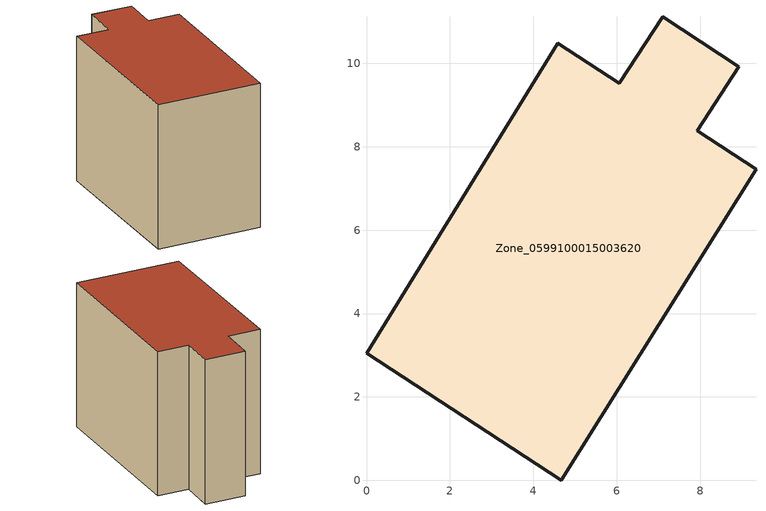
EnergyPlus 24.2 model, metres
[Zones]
Zone_0599100015003620
 floor ground (C_G): 4.67,0 0,3.05 4.59,10.48 6.06,9.52 7.1,11.12 8.93,9.92 7.93,8.38 9.34,7.46 z0.91
 wall outside (C_F): 7.93,8.38 8.93,9.92 7.1,11.12 6.06,9.52 4.59,10.48 0,3.05 4.67,0 9.34,7.46 7.93,8.38 z0.91:8.77
 roof outside (C_R): 4.67,0 9.34,7.46 7.93,8.38 8.93,9.92 7.1,11.12 6.06,9.52 4.59,10.48 0,3.05 z8.77
[BUILDING]
Pand.0599100015003620: North Axis=0; Terrain=City; Loads Convergence Tolerance Value=0.04; Temperature Convergence Tolerance Value=0.4; Solar Distribution=FullExterior; Maximum Number of Warmup Days=25; Minimum Number of Warmup Days=1
[Site:Location]
Rotterdam.The.Hague.AP_ZH_NLD Design_Conditions: Latitude=51.96; Longitude=4.45; Time Zone=1; Elevation=-4.5
[SITE:GROUNDTEMPERATURE:BUILDINGSURFACE]
18, 18, 18, 18, 18, 18, 18, 18, 18, 18, 18, 18
[MATERIAL] Thermal Absorptance=0.9; Solar Absorptance=0.7; Visible Absorptance=0.7
Name | Roughness | Thickness | Conductivity | Density | Specific Heat
G.TI.1965-1974 | MediumSmooth | 0.15 | 0.882353 | 540 | 1210
F.TI.1965-1974 | Rough | 0.3 | 0.697674 | 1920 | 840
R.TI.1965-1974 | MediumRough | 0.2 | 0.232558 | 1500 | 1000
[CONSTRUCTION]
C_G: G.TI.1965-1974
C_F: F.TI.1965-1974
C_R: R.TI.1965-1974
[ZONE]
Zone_0599100015003620: Type=1; Multiplier=1; Ceiling Height=Autocalculate; Volume=Autocalculate; Floor Area=autocalculate; Part of Total Floor Area=Yes
[ZONEINFILTRATION:DESIGNFLOWRATE]
Infil_Zone_0599100015003620: Zone or ZoneList or Space or SpaceList=Zone_0599100015003620; Schedule=AlwaysOn; Design Flow Rate Calculation Method=Flow/Area; Flow Rate per Floor Area=0.003; Constant Term Coefficient=1; Temperature Term Coefficient=0; Velocity Term Coefficient=0; Velocity Squared Term Coefficient=0
[HVACTEMPLATE:ZONE:IDEALLOADSAIRSYSTEM]
Zone_0599100015003620: Maximum Heating Supply Air Temperature=50; Minimum Cooling Supply Air Temperature=13; Maximum Heating Supply Air Humidity Ratio=0.0156; Minimum Cooling Supply Air Humidity Ratio=0.0077; Heating Limit=NoLimit; Cooling Limit=NoLimit; Dehumidification Control Type=ConstantSensibleHeatRatio; Cooling Sensible Heat Ratio=0.7; Dehumidification Setpoint=60; Humidification Control Type=None; Humidification Setpoint=30; Outdoor Air Method=None; Outdoor Air Flow Rate per Person=0.00944; Outdoor Air Flow Rate per Zone Floor Area=0; Outdoor Air Flow Rate per Zone=0; Demand Controlled Ventilation Type=None; Outdoor Air Economizer Type=NoEconomizer; Heat Recovery Type=None; Sensible Heat Recovery Effectiveness=0.7; Latent Heat Recovery Effectiveness=0.65
[ZONECONTROL:THERMOSTAT]
ThermostatControl_Zone_0599100015003620: Zone or ZoneList=Zone_0599100015003620; Control Type Schedule=DualSetpointControlType; Control 1=Thermostat_Zone_0599100015003620; Temperature Difference Between Cutout And Setpoint=0
[THERMOSTATSETPOINT:DUALSETPOINT]
Thermostat_Zone_0599100015003620: Heating Setpoint Temperature Schedule=HeatingSetpoint_Zone_0599100015003620; Cooling Setpoint Temperature Schedule=CoolingSetpoint_Zone_0599100015003620
[SCHEDULE:COMPACT]
HeatingSetpoint_Zone_0599100015003620: Through: 12/31, For: AllDays, Until: 24:00, 21
CoolingSetpoint_Zone_0599100015003620: Through: 12/31, For: AllDays, Until: 24:00, 24
DualSetpointControlType: Through: 12/31, For: AllDays, Until: 24:00, 4
AlwaysOn: Through: 12/31, For: AllDays, Until: 24:00, 1
